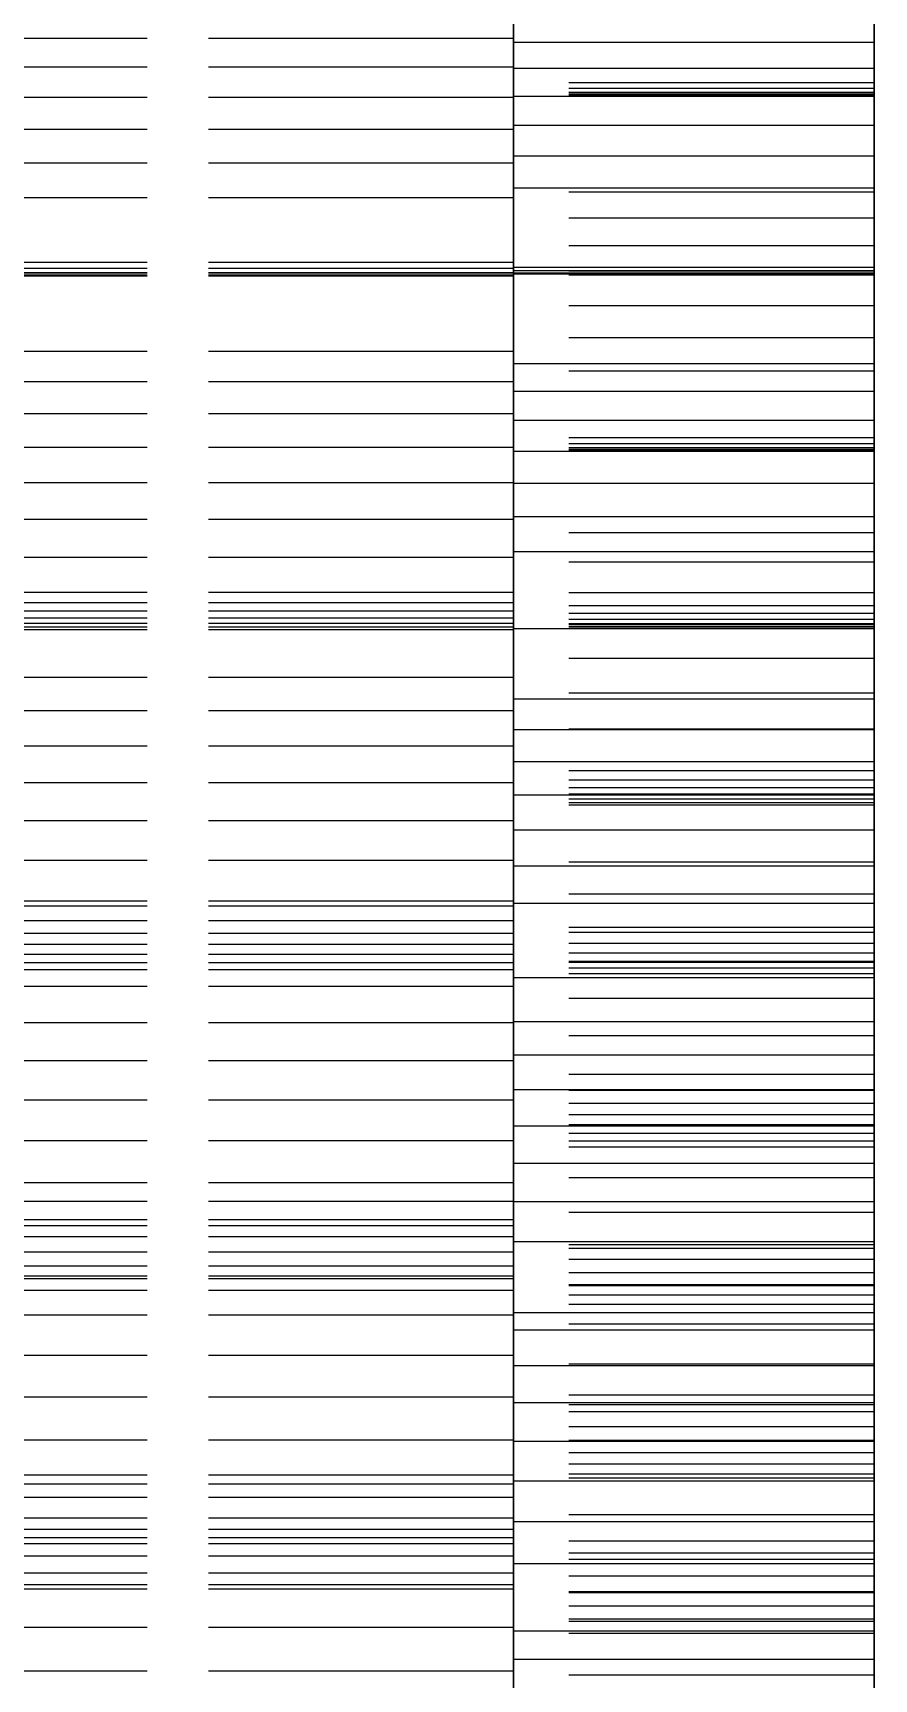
# Model space of a CAD drawing. Header units: millimetres. Extents: x -27 to 154, y -43 to 55.
# Drawn here: x 49.75 to 53.25, y -12.37 to -5.52 of the extents above; entities that cross this region are included whole.
import ezdxf

# ---------------------------------------------------------------- set-up
doc = ezdxf.new("R2010")
doc.units = ezdxf.units.MM
doc.linetypes.add('DASHED', pattern=[1.524, 1.27, -0.254])
doc.layers.add('HIDDEN', color=8, linetype='DASHED')
doc.layers.add('VISIBLE', color=7, linetype='CONTINUOUS')

msp = doc.modelspace()

# ---------------------------------------------------------------- linework, layer by layer
at = {"layer": 'HIDDEN'}
for points in [[(51.74925, -5.16071), (51.74925, -5.76786), (51.74925, -6.375), (51.74925, -6.98214), (51.74925, -7.58929), (51.74925, -8.19643), (51.74925, -8.80357), (51.74925, -9.41071), (51.74925, -10.01786), (51.74925, -10.625), (51.74925, -11.23214), (51.74925, -11.83929), (51.74925, -12.44643), (51.74925, -13.05357), (51.74925, -13.66071), (51.74925, -14.26786), (51.74925, -14.875), (51.74925, -15.48214), (51.74925, -16.08929), (51.74925, -16.69643), (51.74925, -17.30357), (51.74925, -17.91071), (51.74925, -18.51786), (51.74925, -19.125)], [(51.74925, -5.31548), (51.74925, -5.875), (51.74925, -6.43452), (51.74925, -6.99405), (51.74925, -7.55357), (51.74925, -8.1131), (51.74925, -8.67262), (51.74925, -9.23214), (51.74925, -9.79167), (51.74925, -10.35119), (51.74925, -10.91071), (51.74925, -11.47024), (51.74925, -12.02976), (51.74925, -12.58929), (51.74925, -13.14881), (51.74925, -13.70833), (51.74925, -14.26786), (51.74925, -14.82738), (51.74925, -15.3869), (51.74925, -15.94643), (51.74925, -16.50595), (51.74925, -17.06548), (51.74925, -17.625)], [(51.74925, -12.58929), (51.74925, -12.30952), (51.74925, -12.02976), (51.74925, -11.75), (51.74925, -11.47024), (51.74925, -11.19048), (51.74925, -10.91071), (51.74925, -10.63095), (51.74925, -10.35119), (51.74925, -10.07143), (51.74925, -9.79167), (51.74925, -9.5119), (51.74925, -9.23214), (51.74925, -8.95238), (51.74925, -8.67262), (51.74925, -8.39286), (51.74925, -8.1131), (51.74925, -7.83333), (51.74925, -7.55357), (51.74925, -7.27381), (51.74925, -6.99405), (51.74925, -6.71429), (51.74925, -6.43452), (51.74925, -6.15476), (51.74925, -5.875), (51.74925, -5.59524), (51.74925, -5.31548)], [(53.24925, -5.31548), (53.24925, -5.875), (53.24925, -6.43452), (53.24925, -6.99405), (53.24925, -7.55357), (53.24925, -8.1131), (53.24925, -8.67262), (53.24925, -9.23214), (53.24925, -9.79167), (53.24925, -10.35119), (53.24925, -10.91071), (53.24925, -11.47024), (53.24925, -12.02976), (53.24925, -12.58929), (53.24925, -13.14881), (53.24925, -13.70833), (53.24925, -14.26786), (53.24925, -14.82738), (53.24925, -15.3869), (53.24925, -15.94643), (53.24925, -16.50595), (53.24925, -17.06548), (53.24925, -17.625)], [(53.24925, -12.58929), (53.24925, -12.30952), (53.24925, -12.02976), (53.24925, -11.75), (53.24925, -11.47024), (53.24925, -11.19048), (53.24925, -10.91071), (53.24925, -10.63095), (53.24925, -10.35119), (53.24925, -10.07143), (53.24925, -9.79167), (53.24925, -9.5119), (53.24925, -9.23214), (53.24925, -8.95238), (53.24925, -8.67262), (53.24925, -8.39286), (53.24925, -8.1131), (53.24925, -7.83333), (53.24925, -7.55357), (53.24925, -7.27381), (53.24925, -6.99405), (53.24925, -6.71429), (53.24925, -6.43452), (53.24925, -6.15476), (53.24925, -5.875), (53.24925, -5.59524), (53.24925, -5.31548)], [(51.74925, -5.39697), (51.74925, -5.73152)], [(53.24925, -5.39697), (53.24925, -5.73152)], [(51.74925, -5.43503), (51.74925, -5.54675)], [(51.74925, -5.54675), (51.74925, -5.43503)], [(51.74925, -5.54675), (47.74925, -5.54675)], [(51.74925, -5.54675), (47.74925, -5.54675)], [(51.74925, -6.52638), (51.74925, -6.50947), (51.74925, -6.49255), (51.74925, -6.47564), (51.74925, -6.45873), (51.74925, -6.44182), (51.74925, -6.42491), (51.74925, -6.408), (51.74925, -6.39108), (51.74925, -6.37417), (51.74925, -6.35726), (51.74925, -6.34035), (51.74925, -6.32344), (51.74925, -6.30652), (51.74925, -6.28961), (51.74925, -6.2727), (51.74925, -6.25579), (51.74925, -6.23888), (51.74925, -6.22196), (51.74925, -6.20505), (51.74925, -6.18814), (51.74925, -6.17123), (51.74925, -6.15432), (51.74925, -6.13741), (51.74925, -6.12049), (51.74925, -6.10358), (51.74925, -6.08667), (51.74925, -6.06976), (51.74925, -6.05285), (51.74925, -6.03593), (51.74925, -6.01902), (51.74925, -6.00211), (51.74925, -5.9852), (51.74925, -5.96829), (51.74925, -5.95137), (51.74925, -5.93446), (51.74925, -5.91755), (51.74925, -5.90064), (51.74925, -5.88373), (51.74925, -5.86682), (51.74925, -5.8499), (51.74925, -5.83299), (51.74925, -5.81608), (51.74925, -5.79917), (51.74925, -5.78226), (51.74925, -5.76534), (51.74925, -5.74843), (51.74925, -5.73152), (51.74925, -5.71461), (51.74925, -5.6977), (51.74925, -5.68079), (51.74925, -5.66387), (51.74925, -5.64696), (51.74925, -5.63005), (51.74925, -5.61314), (51.74925, -5.59623), (51.74925, -5.57931), (51.74925, -5.5624), (51.74925, -5.54549), (51.74925, -5.52858), (51.74925, -5.51167)], [(51.74925, -5.54675), (51.74925, -5.66622)], [(51.74925, -5.66622), (51.74925, -5.54675)], [(51.74925, -5.66622), (47.74925, -5.66622)], [(51.74925, -5.66622), (47.74925, -5.66622)], [(51.74925, -5.66622), (51.74925, -5.79272)], [(51.74925, -5.79272), (51.74925, -5.66622)], [(51.74925, -5.73152), (51.74925, -5.75424)], [(53.24925, -5.73152), (51.74925, -5.73152)], [(53.24925, -5.73152), (53.24925, -5.75424)], [(51.74925, -5.79272), (47.74925, -5.79272)], [(51.74925, -5.79272), (47.74925, -5.79272)], [(51.74925, -5.75424), (51.74925, -5.7714)], [(53.24925, -5.75424), (51.74925, -5.75424)], [(51.74925, -5.7714), (51.74925, -5.78277)], [(53.24925, -5.7714), (51.74925, -5.7714)], [(51.74925, -5.77842), (51.74925, -6.1853)], [(51.74925, -5.78678), (51.74925, -5.77842)], [(53.24925, -5.77842), (51.74925, -5.77842)], [(51.74925, -5.78277), (51.74925, -5.78803)], [(53.24925, -5.78277), (51.74925, -5.78277)], [(51.74925, -5.78803), (51.74925, -5.78678)], [(53.24925, -5.78678), (51.74925, -5.78678)], [(53.24925, -5.78803), (51.74925, -5.78803)], [(51.74925, -5.79272), (51.74925, -5.92575)], [(51.74925, -5.92575), (51.74925, -5.79272)], [(53.24925, -5.75424), (53.24925, -5.7714)], [(53.24925, -5.7714), (53.24925, -5.78277)], [(53.24925, -5.77842), (53.24925, -6.1853)], [(53.24925, -5.78678), (53.24925, -5.77842)], [(53.24925, -5.78277), (53.24925, -5.78803)], [(53.24925, -5.78803), (53.24925, -5.78678)], [(51.74925, -5.92575), (47.74925, -5.92575)], [(51.74925, -5.92575), (47.74925, -5.92575)], [(51.74925, -5.92575), (51.74925, -6.06492)], [(51.74925, -6.06492), (51.74925, -5.92575)], [(51.74925, -6.06492), (47.74925, -6.06492)], [(51.74925, -6.06492), (47.74925, -6.06492)], [(51.74925, -6.06492), (51.74925, -6.20995)], [(51.74925, -6.20995), (51.74925, -6.06492)], [(51.74925, -6.20995), (47.74925, -6.20995)], [(51.74925, -6.20995), (47.74925, -6.20995)], [(51.74925, -6.1853), (51.74925, -6.29384)], [(53.24925, -6.1853), (51.74925, -6.1853)], [(51.74925, -6.20995), (51.74925, -6.52324)], [(51.74925, -6.52324), (51.74925, -6.20995)], [(53.24925, -6.1853), (53.24925, -6.29384)], [(51.74925, -6.29384), (51.74925, -6.40932)], [(53.24925, -6.29384), (51.74925, -6.29384)], [(53.24925, -6.29384), (53.24925, -6.40932)], [(51.74925, -6.40932), (51.74925, -6.53113)], [(53.24925, -6.40932), (51.74925, -6.40932)], [(53.24925, -6.40932), (53.24925, -6.53113)], [(51.74925, -6.47908), (47.74925, -6.47908)], [(51.74925, -6.47908), (47.74925, -6.47908)], [(51.74925, -6.50399), (47.74925, -6.50399)], [(51.74925, -6.50399), (47.74925, -6.50399)], [(51.74925, -6.50399), (51.74925, -6.47908)], [(51.74925, -6.47908), (51.74925, -6.84931)], [(51.74925, -6.84931), (51.74925, -6.47908)], [(51.74925, -6.47908), (51.74925, -6.50399)], [(51.74925, -6.49866), (51.74925, -6.51472)], [(51.74925, -6.89989), (51.74925, -6.49866)], [(53.24925, -6.49866), (51.74925, -6.49866)], [(51.74925, -6.52119), (51.74925, -6.50399)], [(51.74925, -6.50399), (51.74925, -6.52119)], [(53.24925, -6.49866), (53.24925, -6.51472)], [(53.24925, -6.52638), (53.24925, -6.49866)], [(51.74925, -6.52119), (47.74925, -6.52119)], [(51.74925, -6.52119), (47.74925, -6.52119)], [(51.74925, -6.52324), (47.74925, -6.52324)], [(51.74925, -6.52324), (47.74925, -6.52324)], [(51.74925, -6.53134), (47.74925, -6.53134)], [(51.74925, -6.53134), (47.74925, -6.53134)], [(51.74925, -6.53208), (47.74925, -6.53208)], [(51.74925, -6.53208), (47.74925, -6.53208)], [(51.74925, -6.53486), (47.74925, -6.53486)], [(51.74925, -6.53486), (47.74925, -6.53486)], [(51.74925, -6.51472), (51.74925, -6.52377)], [(53.24925, -6.51472), (51.74925, -6.51472)], [(51.74925, -6.53134), (51.74925, -6.52119)], [(51.74925, -6.52119), (51.74925, -6.53134)], [(51.74925, -6.52324), (51.74925, -6.53208)], [(51.74925, -6.53208), (51.74925, -6.52324)], [(51.74925, -6.52377), (51.74925, -6.52638)], [(53.24925, -6.52377), (51.74925, -6.52377)], [(51.74925, -6.53113), (51.74925, -6.65883)], [(53.24925, -6.53113), (51.74925, -6.53113)], [(51.74925, -6.53486), (51.74925, -6.53134)], [(51.74925, -6.53134), (51.74925, -6.53486)], [(51.74925, -6.53208), (51.74925, -6.53486)], [(51.74925, -6.53486), (51.74925, -6.53208)], [(53.24925, -6.51472), (53.24925, -6.52377)], [(53.24925, -6.52377), (53.24925, -6.52638)], [(53.24925, -6.53113), (53.24925, -6.65883)], [(51.74925, -6.65883), (51.74925, -6.79207)], [(53.24925, -6.65883), (51.74925, -6.65883)], [(53.24925, -6.65883), (53.24925, -6.79207)], [(51.74925, -6.79207), (51.74925, -6.93058)], [(53.24925, -6.79207), (51.74925, -6.79207)], [(53.24925, -6.79207), (53.24925, -6.93058)], [(51.74925, -6.84931), (47.74925, -6.84931)], [(51.74925, -6.84931), (47.74925, -6.84931)], [(51.74925, -6.84931), (51.74925, -6.97527)], [(51.74925, -6.97527), (51.74925, -6.84931)], [(51.74925, -8.00235), (51.74925, -7.98485), (51.74925, -7.96735), (51.74925, -7.94985), (51.74925, -7.93235), (51.74925, -7.91485), (51.74925, -7.89735), (51.74925, -7.87985), (51.74925, -7.86235), (51.74925, -7.84485), (51.74925, -7.82735), (51.74925, -7.80986), (51.74925, -7.79236), (51.74925, -7.77486), (51.74925, -7.75736), (51.74925, -7.73986), (51.74925, -7.72236), (51.74925, -7.70486), (51.74925, -7.68736), (51.74925, -7.66986), (51.74925, -7.65236), (51.74925, -7.63486), (51.74925, -7.61736), (51.74925, -7.59986), (51.74925, -7.58236), (51.74925, -7.56487), (51.74925, -7.54737), (51.74925, -7.52987), (51.74925, -7.51237), (51.74925, -7.49487), (51.74925, -7.47737), (51.74925, -7.45987), (51.74925, -7.44237), (51.74925, -7.42487), (51.74925, -7.40737), (51.74925, -7.38987), (51.74925, -7.37237), (51.74925, -7.35487), (51.74925, -7.33737), (51.74925, -7.31988), (51.74925, -7.30238), (51.74925, -7.28488), (51.74925, -7.26738), (51.74925, -7.24988), (51.74925, -7.23238), (51.74925, -7.21488), (51.74925, -7.19738), (51.74925, -7.17988), (51.74925, -7.16238), (51.74925, -7.14488), (51.74925, -7.12738), (51.74925, -7.10988), (51.74925, -7.09238), (51.74925, -7.07488), (51.74925, -7.05739), (51.74925, -7.03989), (51.74925, -7.02239), (51.74925, -7.00489), (51.74925, -6.98739), (51.74925, -6.96989), (51.74925, -6.95239), (51.74925, -6.93489), (51.74925, -6.91739), (51.74925, -6.89989)], [(51.74925, -6.97527), (47.74925, -6.97527)], [(51.74925, -6.97527), (47.74925, -6.97527)], [(51.74925, -6.93058), (51.74925, -7.25648)], [(53.24925, -6.93058), (51.74925, -6.93058)], [(51.74925, -6.97527), (51.74925, -7.10867)], [(51.74925, -7.10867), (51.74925, -6.97527)], [(53.24925, -6.93058), (53.24925, -7.25648)], [(51.74925, -7.10867), (47.74925, -7.10867)], [(51.74925, -7.10867), (47.74925, -7.10867)], [(51.74925, -7.10867), (51.74925, -7.24883)], [(51.74925, -7.24883), (51.74925, -7.10867)], [(51.74925, -7.24883), (47.74925, -7.24883)], [(51.74925, -7.24883), (47.74925, -7.24883)], [(51.74925, -7.20862), (51.74925, -7.60357)], [(51.74925, -7.23236), (51.74925, -7.20862)], [(53.24925, -7.20862), (51.74925, -7.20862)], [(51.74925, -7.24919), (51.74925, -7.23236)], [(53.24925, -7.23236), (51.74925, -7.23236)], [(51.74925, -7.24883), (51.74925, -7.39524)], [(51.74925, -7.39524), (51.74925, -7.24883)], [(51.74925, -7.25967), (51.74925, -7.24919)], [(53.24925, -7.24919), (51.74925, -7.24919)], [(51.74925, -7.25648), (51.74925, -7.26305)], [(53.24925, -7.25648), (51.74925, -7.25648)], [(53.24925, -7.20862), (53.24925, -7.60357)], [(53.24925, -7.23236), (53.24925, -7.20862)], [(53.24925, -7.24919), (53.24925, -7.23236)], [(53.24925, -7.25967), (53.24925, -7.24919)], [(53.24925, -7.25648), (53.24925, -7.26305)], [(51.74925, -7.26419), (51.74925, -7.25967)], [(53.24925, -7.25967), (51.74925, -7.25967)], [(51.74925, -7.26305), (51.74925, -7.26419)], [(53.24925, -7.26305), (51.74925, -7.26305)], [(53.24925, -7.26419), (51.74925, -7.26419)], [(53.24925, -7.26419), (53.24925, -7.25967)], [(53.24925, -7.26305), (53.24925, -7.26419)], [(51.74925, -7.39524), (47.74925, -7.39524)], [(51.74925, -7.39524), (47.74925, -7.39524)], [(51.74925, -7.39524), (51.74925, -7.54753)], [(51.74925, -7.54753), (51.74925, -7.39524)], [(51.74925, -7.54753), (47.74925, -7.54753)], [(51.74925, -7.54753), (47.74925, -7.54753)], [(51.74925, -7.54753), (51.74925, -7.7054)], [(51.74925, -7.7054), (51.74925, -7.54753)], [(51.74925, -7.60357), (51.74925, -7.72456)], [(53.24925, -7.60357), (51.74925, -7.60357)], [(53.24925, -7.60357), (53.24925, -7.72456)], [(51.74925, -7.7054), (47.74925, -7.7054)], [(51.74925, -7.7054), (47.74925, -7.7054)], [(51.74925, -7.7054), (51.74925, -8.00616)], [(51.74925, -8.00616), (51.74925, -7.7054)], [(51.74925, -7.72456), (51.74925, -7.85226)], [(53.24925, -7.72456), (51.74925, -7.72456)], [(53.24925, -7.72456), (53.24925, -7.85226)], [(51.74925, -7.85159), (47.74925, -7.85159)], [(51.74925, -7.85159), (47.74925, -7.85159)], [(51.74925, -7.89421), (51.74925, -7.85159)], [(51.74925, -7.85159), (51.74925, -8.20515)], [(51.74925, -8.20515), (51.74925, -7.85159)], [(51.74925, -7.85159), (51.74925, -7.89421)], [(51.74925, -7.85226), (51.74925, -7.98608)], [(53.24925, -7.85226), (51.74925, -7.85226)], [(53.24925, -7.85226), (53.24925, -7.98608)], [(51.74925, -7.89421), (47.74925, -7.89421)], [(51.74925, -7.89421), (47.74925, -7.89421)], [(51.74925, -7.92944), (47.74925, -7.92944)], [(51.74925, -7.92944), (47.74925, -7.92944)], [(51.74925, -7.92944), (51.74925, -7.89421)], [(51.74925, -7.89421), (51.74925, -7.92944)], [(51.74925, -7.90719), (51.74925, -7.93857)], [(51.74925, -8.29523), (51.74925, -7.90719)], [(53.24925, -7.90719), (51.74925, -7.90719)], [(51.74925, -7.9579), (51.74925, -7.92944)], [(51.74925, -7.92944), (51.74925, -7.9579)], [(51.74925, -7.93857), (51.74925, -7.96315)], [(53.24925, -7.93857), (51.74925, -7.93857)], [(53.24925, -7.90719), (53.24925, -7.93857)], [(53.24925, -8.00235), (53.24925, -7.90719)], [(53.24925, -7.93857), (53.24925, -7.96315)], [(51.74925, -7.9579), (47.74925, -7.9579)], [(51.74925, -7.9579), (47.74925, -7.9579)], [(51.74925, -7.97998), (47.74925, -7.97998)], [(51.74925, -7.97998), (47.74925, -7.97998)], [(51.74925, -7.99599), (47.74925, -7.99599)], [(51.74925, -7.99599), (47.74925, -7.99599)], [(51.74925, -8.00616), (47.74925, -8.00616)], [(51.74925, -8.00616), (47.74925, -8.00616)], [(51.74925, -7.97998), (51.74925, -7.9579)], [(51.74925, -7.9579), (51.74925, -7.97998)], [(51.74925, -7.96315), (51.74925, -7.98148)], [(53.24925, -7.96315), (51.74925, -7.96315)], [(51.74925, -7.99599), (51.74925, -7.97998)], [(51.74925, -7.97998), (51.74925, -7.99599)], [(51.74925, -7.98148), (51.74925, -7.99394)], [(53.24925, -7.98148), (51.74925, -7.98148)], [(51.74925, -7.98608), (51.74925, -8.12559)], [(53.24925, -7.98608), (51.74925, -7.98608)], [(51.74925, -7.99394), (51.74925, -8.00082)], [(53.24925, -7.99394), (51.74925, -7.99394)], [(51.74925, -8.00616), (51.74925, -7.99599)], [(51.74925, -7.99599), (51.74925, -8.00616)], [(51.74925, -8.00082), (51.74925, -8.00235)], [(53.24925, -8.00082), (51.74925, -8.00082)], [(53.24925, -7.96315), (53.24925, -7.98148)], [(53.24925, -7.98148), (53.24925, -7.99394)], [(53.24925, -7.98608), (53.24925, -8.12559)], [(53.24925, -7.99394), (53.24925, -8.00082)], [(53.24925, -8.00082), (53.24925, -8.00235)], [(51.74925, -8.12559), (51.74925, -8.27044)], [(53.24925, -8.12559), (51.74925, -8.12559)], [(53.24925, -8.12559), (53.24925, -8.27044)], [(51.74925, -8.20515), (47.74925, -8.20515)], [(51.74925, -8.20515), (47.74925, -8.20515)], [(51.74925, -8.20515), (51.74925, -8.34428)], [(51.74925, -8.34428), (51.74925, -8.20515)], [(51.74925, -8.27044), (51.74925, -8.42038)], [(53.24925, -8.27044), (51.74925, -8.27044)], [(53.24925, -8.27044), (53.24925, -8.42038)], [(51.74925, -8.34428), (47.74925, -8.34428)], [(51.74925, -8.34428), (47.74925, -8.34428)], [(51.74925, -9.45496), (51.74925, -9.43655), (51.74925, -9.41815), (51.74925, -9.39974), (51.74925, -9.38133), (51.74925, -9.36292), (51.74925, -9.34451), (51.74925, -9.3261), (51.74925, -9.3077), (51.74925, -9.28929), (51.74925, -9.27088), (51.74925, -9.25247), (51.74925, -9.23406), (51.74925, -9.21565), (51.74925, -9.19724), (51.74925, -9.17884), (51.74925, -9.16043), (51.74925, -9.14202), (51.74925, -9.12361), (51.74925, -9.1052), (51.74925, -9.08679), (51.74925, -9.06839), (51.74925, -9.04998), (51.74925, -9.03157), (51.74925, -9.01316), (51.74925, -8.99475), (51.74925, -8.97634), (51.74925, -8.95793), (51.74925, -8.93953), (51.74925, -8.92112), (51.74925, -8.90271), (51.74925, -8.8843), (51.74925, -8.86589), (51.74925, -8.84748), (51.74925, -8.82908), (51.74925, -8.81067), (51.74925, -8.79226), (51.74925, -8.77385), (51.74925, -8.75544), (51.74925, -8.73703), (51.74925, -8.71862), (51.74925, -8.70022), (51.74925, -8.68181), (51.74925, -8.6634), (51.74925, -8.64499), (51.74925, -8.62658), (51.74925, -8.60817), (51.74925, -8.58977), (51.74925, -8.57136), (51.74925, -8.55295), (51.74925, -8.53454), (51.74925, -8.51613), (51.74925, -8.49772), (51.74925, -8.47931), (51.74925, -8.46091), (51.74925, -8.4425), (51.74925, -8.42409), (51.74925, -8.40568), (51.74925, -8.38727), (51.74925, -8.36886), (51.74925, -8.35045), (51.74925, -8.33205), (51.74925, -8.31364), (51.74925, -8.29523)], [(51.74925, -8.34428), (51.74925, -8.49049)], [(51.74925, -8.49049), (51.74925, -8.34428)], [(51.74925, -8.42038), (51.74925, -8.73556)], [(53.24925, -8.42038), (51.74925, -8.42038)], [(53.24925, -8.42038), (53.24925, -8.73556)], [(51.74925, -8.49049), (47.74925, -8.49049)], [(51.74925, -8.49049), (47.74925, -8.49049)], [(51.74925, -8.49049), (51.74925, -8.6431)], [(51.74925, -8.6431), (51.74925, -8.49049)], [(51.74925, -8.59325), (51.74925, -8.97377)], [(51.74925, -8.63223), (51.74925, -8.59325)], [(53.24925, -8.59325), (51.74925, -8.59325)], [(53.24925, -8.59325), (53.24925, -8.97377)], [(53.24925, -8.63223), (53.24925, -8.59325)], [(51.74925, -8.6431), (47.74925, -8.6431)], [(51.74925, -8.6431), (47.74925, -8.6431)], [(51.74925, -8.66452), (51.74925, -8.63223)], [(53.24925, -8.63223), (51.74925, -8.63223)], [(51.74925, -8.6431), (51.74925, -8.80164)], [(51.74925, -8.80164), (51.74925, -8.6431)], [(51.74925, -8.69067), (51.74925, -8.66452)], [(53.24925, -8.66452), (51.74925, -8.66452)], [(51.74925, -8.71105), (51.74925, -8.69067)], [(53.24925, -8.69067), (51.74925, -8.69067)], [(53.24925, -8.66452), (53.24925, -8.63223)], [(53.24925, -8.69067), (53.24925, -8.66452)], [(53.24925, -8.71105), (53.24925, -8.69067)], [(51.74925, -8.72594), (51.74925, -8.71105)], [(53.24925, -8.71105), (51.74925, -8.71105)], [(51.74925, -8.73556), (51.74925, -8.72594)], [(53.24925, -8.72594), (51.74925, -8.72594)], [(53.24925, -8.73556), (51.74925, -8.73556)], [(53.24925, -8.72594), (53.24925, -8.71105)], [(53.24925, -8.73556), (53.24925, -8.72594)], [(51.74925, -8.80164), (47.74925, -8.80164)], [(51.74925, -8.80164), (47.74925, -8.80164)], [(51.74925, -8.80164), (51.74925, -8.96574)], [(51.74925, -8.96574), (51.74925, -8.80164)], [(51.74925, -8.96574), (47.74925, -8.96574)], [(51.74925, -8.96574), (47.74925, -8.96574)], [(51.74925, -8.96574), (51.74925, -9.13511)], [(51.74925, -9.13511), (51.74925, -8.96574)], [(51.74925, -8.97377), (51.74925, -9.10644)], [(53.24925, -8.97377), (51.74925, -8.97377)], [(53.24925, -8.97377), (53.24925, -9.10644)], [(51.74925, -9.10644), (51.74925, -9.24555)], [(53.24925, -9.10644), (51.74925, -9.10644)], [(53.24925, -9.10644), (53.24925, -9.24555)], [(51.74925, -9.13511), (47.74925, -9.13511)], [(51.74925, -9.13511), (47.74925, -9.13511)], [(51.74925, -9.15711), (47.74925, -9.15711)], [(51.74925, -9.15711), (47.74925, -9.15711)], [(51.74925, -9.13511), (51.74925, -9.42078)], [(51.74925, -9.42078), (51.74925, -9.13511)], [(51.74925, -9.21708), (51.74925, -9.15711)], [(51.74925, -9.15711), (51.74925, -9.49099)], [(51.74925, -9.49099), (51.74925, -9.15711)], [(51.74925, -9.15711), (51.74925, -9.21708)], [(51.74925, -9.21708), (47.74925, -9.21708)], [(51.74925, -9.21708), (47.74925, -9.21708)], [(51.74925, -9.27004), (51.74925, -9.21708)], [(51.74925, -9.21708), (51.74925, -9.27004)], [(51.74925, -9.24555), (51.74925, -9.39054)], [(53.24925, -9.24555), (51.74925, -9.24555)], [(53.24925, -9.24555), (53.24925, -9.39054)], [(51.74925, -9.27004), (47.74925, -9.27004)], [(51.74925, -9.27004), (47.74925, -9.27004)], [(51.74925, -9.26572), (51.74925, -9.31223)], [(51.74925, -9.63812), (51.74925, -9.26572)], [(53.24925, -9.26572), (51.74925, -9.26572)], [(51.74925, -9.31656), (51.74925, -9.27004)], [(51.74925, -9.27004), (51.74925, -9.31656)], [(51.74925, -9.31223), (51.74925, -9.35219)], [(53.24925, -9.31223), (51.74925, -9.31223)], [(53.24925, -9.26572), (53.24925, -9.31223)], [(53.24925, -9.45496), (53.24925, -9.26572)], [(53.24925, -9.31223), (53.24925, -9.35219)], [(51.74925, -9.31656), (47.74925, -9.31656)], [(51.74925, -9.31656), (47.74925, -9.31656)], [(51.74925, -9.35702), (47.74925, -9.35702)], [(51.74925, -9.35702), (47.74925, -9.35702)], [(51.74925, -9.35702), (51.74925, -9.31656)], [(51.74925, -9.31656), (51.74925, -9.35702)], [(51.74925, -9.35219), (51.74925, -9.38612)], [(53.24925, -9.35219), (51.74925, -9.35219)], [(51.74925, -9.39169), (51.74925, -9.35702)], [(51.74925, -9.35702), (51.74925, -9.39169)], [(53.24925, -9.35219), (53.24925, -9.38612)], [(51.74925, -9.39169), (47.74925, -9.39169)], [(51.74925, -9.39169), (47.74925, -9.39169)], [(51.74925, -9.42078), (47.74925, -9.42078)], [(51.74925, -9.42078), (47.74925, -9.42078)], [(51.74925, -9.38612), (51.74925, -9.41438)], [(53.24925, -9.38612), (51.74925, -9.38612)], [(51.74925, -9.39054), (51.74925, -9.54098)], [(53.24925, -9.39054), (51.74925, -9.39054)], [(51.74925, -9.42078), (51.74925, -9.39169)], [(51.74925, -9.39169), (51.74925, -9.42078)], [(51.74925, -9.41438), (51.74925, -9.43726)], [(53.24925, -9.41438), (51.74925, -9.41438)], [(51.74925, -9.43726), (51.74925, -9.45496)], [(53.24925, -9.43726), (51.74925, -9.43726)], [(53.24925, -9.38612), (53.24925, -9.41438)], [(53.24925, -9.39054), (53.24925, -9.54098)], [(53.24925, -9.41438), (53.24925, -9.43726)], [(53.24925, -9.43726), (53.24925, -9.45496)], [(51.74925, -9.49099), (47.74925, -9.49099)], [(51.74925, -9.49099), (47.74925, -9.49099)], [(51.74925, -9.49099), (51.74925, -9.6421)], [(51.74925, -9.6421), (51.74925, -9.49099)], [(51.74925, -9.54098), (51.74925, -9.69653)], [(53.24925, -9.54098), (51.74925, -9.54098)], [(53.24925, -9.54098), (53.24925, -9.69653)], [(51.74925, -9.6421), (47.74925, -9.6421)], [(51.74925, -9.6421), (47.74925, -9.6421)], [(51.74925, -10.8478), (51.74925, -10.8286), (51.74925, -10.8094), (51.74925, -10.7902), (51.74925, -10.771), (51.74925, -10.75179), (51.74925, -10.73259), (51.74925, -10.71339), (51.74925, -10.69419), (51.74925, -10.67499), (51.74925, -10.65579), (51.74925, -10.63659), (51.74925, -10.61739), (51.74925, -10.59818), (51.74925, -10.57898), (51.74925, -10.55978), (51.74925, -10.54058), (51.74925, -10.52138), (51.74925, -10.50218), (51.74925, -10.48298), (51.74925, -10.46378), (51.74925, -10.44457), (51.74925, -10.42537), (51.74925, -10.40617), (51.74925, -10.38697), (51.74925, -10.36777), (51.74925, -10.34857), (51.74925, -10.32937), (51.74925, -10.31017), (51.74925, -10.29096), (51.74925, -10.27176), (51.74925, -10.25256), (51.74925, -10.23336), (51.74925, -10.21416), (51.74925, -10.19496), (51.74925, -10.17576), (51.74925, -10.15656), (51.74925, -10.13735), (51.74925, -10.11815), (51.74925, -10.09895), (51.74925, -10.07975), (51.74925, -10.06055), (51.74925, -10.04135), (51.74925, -10.02215), (51.74925, -10.00295), (51.74925, -9.98374), (51.74925, -9.96454), (51.74925, -9.94534), (51.74925, -9.92614), (51.74925, -9.90694), (51.74925, -9.88774), (51.74925, -9.86854), (51.74925, -9.84934), (51.74925, -9.83013), (51.74925, -9.81093), (51.74925, -9.79173), (51.74925, -9.77253), (51.74925, -9.75333), (51.74925, -9.73413), (51.74925, -9.71493), (51.74925, -9.69573), (51.74925, -9.67652), (51.74925, -9.65732), (51.74925, -9.63812)], [(51.74925, -9.6421), (51.74925, -9.79986)], [(51.74925, -9.79986), (51.74925, -9.6421)], [(51.74925, -9.69653), (51.74925, -9.85694)], [(53.24925, -9.69653), (51.74925, -9.69653)], [(53.24925, -9.69653), (53.24925, -9.85694)], [(51.74925, -9.79986), (47.74925, -9.79986)], [(51.74925, -9.79986), (47.74925, -9.79986)], [(51.74925, -9.79986), (51.74925, -9.96362)], [(51.74925, -9.96362), (51.74925, -9.79986)], [(51.74925, -9.85694), (51.74925, -10.15941)], [(53.24925, -9.85694), (51.74925, -9.85694)], [(53.24925, -9.85694), (53.24925, -10.15941)], [(51.74925, -9.92355), (51.74925, -10.28723)], [(51.74925, -9.97751), (51.74925, -9.92355)], [(53.24925, -9.92355), (51.74925, -9.92355)], [(53.24925, -9.92355), (53.24925, -10.28723)], [(53.24925, -9.97751), (53.24925, -9.92355)], [(51.74925, -9.96362), (47.74925, -9.96362)], [(51.74925, -9.96362), (47.74925, -9.96362)], [(51.74925, -9.96362), (51.74925, -10.13294)], [(51.74925, -10.13294), (51.74925, -9.96362)], [(51.74925, -10.02507), (51.74925, -9.97751)], [(53.24925, -9.97751), (51.74925, -9.97751)], [(53.24925, -10.02507), (53.24925, -9.97751)], [(51.74925, -10.06672), (51.74925, -10.02507)], [(53.24925, -10.02507), (51.74925, -10.02507)], [(51.74925, -10.10283), (51.74925, -10.06672)], [(53.24925, -10.06672), (51.74925, -10.06672)], [(53.24925, -10.06672), (53.24925, -10.02507)], [(53.24925, -10.10283), (53.24925, -10.06672)], [(51.74925, -10.13294), (47.74925, -10.13294)], [(51.74925, -10.13294), (47.74925, -10.13294)], [(51.74925, -10.13366), (51.74925, -10.10283)], [(53.24925, -10.10283), (51.74925, -10.10283)], [(51.74925, -10.13294), (51.74925, -10.30746)], [(51.74925, -10.30746), (51.74925, -10.13294)], [(51.74925, -10.15941), (51.74925, -10.13366)], [(53.24925, -10.13366), (51.74925, -10.13366)], [(53.24925, -10.13366), (53.24925, -10.10283)], [(53.24925, -10.15941), (53.24925, -10.13366)], [(53.24925, -10.15941), (51.74925, -10.15941)], [(51.74925, -10.30746), (47.74925, -10.30746)], [(51.74925, -10.30746), (47.74925, -10.30746)], [(51.74925, -10.28723), (51.74925, -10.43074)], [(53.24925, -10.28723), (51.74925, -10.28723)], [(51.74925, -10.30746), (51.74925, -10.48689)], [(51.74925, -10.48689), (51.74925, -10.30746)], [(53.24925, -10.28723), (53.24925, -10.43074)], [(51.74925, -10.3845), (47.74925, -10.3845)], [(51.74925, -10.3845), (47.74925, -10.3845)], [(51.74925, -10.46131), (51.74925, -10.3845)], [(51.74925, -10.3845), (51.74925, -10.69586)], [(51.74925, -10.69586), (51.74925, -10.3845)], [(51.74925, -10.3845), (51.74925, -10.46131)], [(51.74925, -10.46131), (47.74925, -10.46131)], [(51.74925, -10.46131), (47.74925, -10.46131)], [(51.74925, -10.43074), (51.74925, -10.5804)], [(53.24925, -10.43074), (51.74925, -10.43074)], [(51.74925, -10.53155), (51.74925, -10.46131)], [(51.74925, -10.46131), (51.74925, -10.53155)], [(53.24925, -10.43074), (53.24925, -10.5804)], [(51.74925, -10.48689), (47.74925, -10.48689)], [(51.74925, -10.48689), (47.74925, -10.48689)], [(51.74925, -10.53155), (47.74925, -10.53155)], [(51.74925, -10.53155), (47.74925, -10.53155)], [(51.74925, -10.48689), (51.74925, -10.75501)], [(51.74925, -10.75501), (51.74925, -10.48689)], [(51.74925, -10.59574), (51.74925, -10.53155)], [(51.74925, -10.53155), (51.74925, -10.59574)], [(51.74925, -10.59574), (47.74925, -10.59574)], [(51.74925, -10.59574), (47.74925, -10.59574)], [(51.74925, -10.56568), (51.74925, -10.62702)], [(51.74925, -10.92008), (51.74925, -10.56568)], [(53.24925, -10.56568), (51.74925, -10.56568)], [(51.74925, -10.5804), (51.74925, -10.73563)], [(53.24925, -10.5804), (51.74925, -10.5804)], [(51.74925, -10.65423), (51.74925, -10.59574)], [(51.74925, -10.59574), (51.74925, -10.65423)], [(53.24925, -10.56568), (53.24925, -10.62702)], [(53.24925, -10.8478), (53.24925, -10.56568)], [(53.24925, -10.5804), (53.24925, -10.73563)], [(51.74925, -10.65423), (47.74925, -10.65423)], [(51.74925, -10.65423), (47.74925, -10.65423)], [(51.74925, -10.62702), (51.74925, -10.6821)], [(53.24925, -10.62702), (51.74925, -10.62702)], [(51.74925, -10.70725), (51.74925, -10.65423)], [(51.74925, -10.65423), (51.74925, -10.70725)], [(51.74925, -10.6821), (51.74925, -10.73141)], [(53.24925, -10.6821), (51.74925, -10.6821)], [(53.24925, -10.62702), (53.24925, -10.6821)], [(53.24925, -10.6821), (53.24925, -10.73141)], [(51.74925, -10.69586), (47.74925, -10.69586)], [(51.74925, -10.69586), (47.74925, -10.69586)], [(51.74925, -10.70725), (47.74925, -10.70725)], [(51.74925, -10.70725), (47.74925, -10.70725)], [(51.74925, -10.69586), (51.74925, -10.85766)], [(51.74925, -10.85766), (51.74925, -10.69586)], [(51.74925, -10.75501), (51.74925, -10.70725)], [(51.74925, -10.70725), (51.74925, -10.75501)], [(51.74925, -10.73141), (51.74925, -10.77531)], [(53.24925, -10.73141), (51.74925, -10.73141)], [(51.74925, -10.73563), (51.74925, -10.89604)], [(53.24925, -10.73563), (51.74925, -10.73563)], [(53.24925, -10.73141), (53.24925, -10.77531)], [(53.24925, -10.73563), (53.24925, -10.89604)], [(51.74925, -10.75501), (47.74925, -10.75501)], [(51.74925, -10.75501), (47.74925, -10.75501)], [(51.74925, -10.77531), (51.74925, -10.81404)], [(53.24925, -10.77531), (51.74925, -10.77531)], [(51.74925, -10.81404), (51.74925, -10.8478)], [(53.24925, -10.81404), (51.74925, -10.81404)], [(53.24925, -10.77531), (53.24925, -10.81404)], [(53.24925, -10.81404), (53.24925, -10.8478)], [(51.74925, -10.85766), (47.74925, -10.85766)], [(51.74925, -10.85766), (47.74925, -10.85766)], [(51.74925, -10.85766), (51.74925, -11.02562)], [(51.74925, -11.02562), (51.74925, -10.85766)], [(51.74925, -10.89604), (51.74925, -11.06131)], [(53.24925, -10.89604), (51.74925, -10.89604)], [(51.74925, -12.48292), (51.74925, -12.35268), (51.74925, -12.22245), (51.74925, -12.09221), (51.74925, -11.96197), (51.74925, -11.83174), (51.74925, -11.7015), (51.74925, -11.57126), (51.74925, -11.44103), (51.74925, -11.31079), (51.74925, -11.18055), (51.74925, -11.05032), (51.74925, -10.92008)], [(53.24925, -10.89604), (53.24925, -11.06131)], [(51.74925, -11.02562), (47.74925, -11.02562)], [(51.74925, -11.02562), (47.74925, -11.02562)], [(51.74925, -11.02562), (51.74925, -11.19915)], [(51.74925, -11.19915), (51.74925, -11.02562)], [(51.74925, -11.06131), (51.74925, -11.23118)], [(53.24925, -11.06131), (51.74925, -11.06131)], [(53.24925, -11.06131), (53.24925, -11.23118)], [(51.74925, -11.19915), (47.74925, -11.19915)], [(51.74925, -11.19915), (47.74925, -11.19915)], [(51.74925, -11.19111), (51.74925, -11.53566)], [(51.74925, -11.25972), (51.74925, -11.19111)], [(53.24925, -11.19111), (51.74925, -11.19111)], [(51.74925, -11.19915), (51.74925, -11.3778)], [(51.74925, -11.3778), (51.74925, -11.19915)], [(51.74925, -11.23118), (51.74925, -11.51904)], [(53.24925, -11.23118), (51.74925, -11.23118)], [(53.24925, -11.19111), (53.24925, -11.53566)], [(53.24925, -11.25972), (53.24925, -11.19111)], [(53.24925, -11.23118), (53.24925, -11.51904)], [(51.74925, -11.32223), (51.74925, -11.25972)], [(53.24925, -11.25972), (51.74925, -11.25972)], [(53.24925, -11.32223), (53.24925, -11.25972)], [(51.74925, -11.37913), (51.74925, -11.32223)], [(53.24925, -11.32223), (51.74925, -11.32223)], [(53.24925, -11.37913), (53.24925, -11.32223)], [(51.74925, -11.3778), (47.74925, -11.3778)], [(51.74925, -11.3778), (47.74925, -11.3778)], [(51.74925, -11.3778), (51.74925, -11.56124)], [(51.74925, -11.56124), (51.74925, -11.3778)], [(51.74925, -11.43074), (51.74925, -11.37913)], [(53.24925, -11.37913), (51.74925, -11.37913)], [(51.74925, -11.47732), (51.74925, -11.43074)], [(53.24925, -11.43074), (51.74925, -11.43074)], [(53.24925, -11.43074), (53.24925, -11.37913)], [(53.24925, -11.47732), (53.24925, -11.43074)], [(51.74925, -11.51904), (51.74925, -11.47732)], [(53.24925, -11.47732), (51.74925, -11.47732)], [(53.24925, -11.51904), (53.24925, -11.47732)], [(51.74925, -11.5233), (47.74925, -11.5233)], [(51.74925, -11.5233), (47.74925, -11.5233)], [(51.74925, -11.56124), (47.74925, -11.56124)], [(51.74925, -11.56124), (47.74925, -11.56124)], [(53.24925, -11.51904), (51.74925, -11.51904)], [(51.74925, -11.61629), (51.74925, -11.5233)], [(51.74925, -11.5233), (51.74925, -11.80947)], [(51.74925, -11.80947), (51.74925, -11.5233)], [(51.74925, -11.5233), (51.74925, -11.61629)], [(51.74925, -11.53566), (51.74925, -11.6891)], [(53.24925, -11.53566), (51.74925, -11.53566)], [(51.74925, -11.56124), (51.74925, -11.7492)], [(51.74925, -11.7492), (51.74925, -11.56124)], [(53.24925, -11.53566), (53.24925, -11.6891)], [(51.74925, -11.61629), (47.74925, -11.61629)], [(51.74925, -11.61629), (47.74925, -11.61629)], [(51.74925, -11.70321), (51.74925, -11.61629)], [(51.74925, -11.61629), (51.74925, -11.70321)], [(51.74925, -11.70321), (47.74925, -11.70321)], [(51.74925, -11.70321), (47.74925, -11.70321)], [(51.74925, -11.6891), (51.74925, -11.84835)], [(53.24925, -11.6891), (51.74925, -11.6891)], [(51.74925, -11.78452), (51.74925, -11.70321)], [(51.74925, -11.70321), (51.74925, -11.78452)], [(53.24925, -11.6891), (53.24925, -11.84835)], [(51.74925, -11.7492), (47.74925, -11.7492)], [(51.74925, -11.7492), (47.74925, -11.7492)], [(51.74925, -11.7492), (51.74925, -11.99749)], [(51.74925, -11.99749), (51.74925, -11.7492)], [(51.74925, -11.78452), (47.74925, -11.78452)], [(51.74925, -11.78452), (47.74925, -11.78452)], [(51.74925, -11.80947), (47.74925, -11.80947)], [(51.74925, -11.80947), (47.74925, -11.80947)], [(51.74925, -11.86054), (51.74925, -11.78452)], [(51.74925, -11.78452), (51.74925, -11.86054)], [(51.74925, -11.79884), (51.74925, -11.87462)], [(51.74925, -12.133), (51.74925, -11.79884)], [(53.24925, -11.79884), (51.74925, -11.79884)], [(51.74925, -11.80947), (51.74925, -11.98058)], [(51.74925, -11.98058), (51.74925, -11.80947)], [(53.24925, -11.79884), (53.24925, -11.87462)], [(53.24925, -12.133), (53.24925, -11.79884)], [(51.74925, -11.86054), (47.74925, -11.86054)], [(51.74925, -11.86054), (47.74925, -11.86054)], [(51.74925, -11.84835), (51.74925, -12.01285)], [(53.24925, -11.84835), (51.74925, -11.84835)], [(51.74925, -11.93147), (51.74925, -11.86054)], [(51.74925, -11.86054), (51.74925, -11.93147)], [(51.74925, -11.87462), (51.74925, -11.94447)], [(53.24925, -11.87462), (51.74925, -11.87462)], [(53.24925, -11.84835), (53.24925, -12.01285)], [(53.24925, -11.87462), (53.24925, -11.94447)], [(51.74925, -11.93147), (47.74925, -11.93147)], [(51.74925, -11.93147), (47.74925, -11.93147)], [(51.74925, -11.98058), (47.74925, -11.98058)], [(51.74925, -11.98058), (47.74925, -11.98058)], [(51.74925, -11.99749), (51.74925, -11.93147)], [(51.74925, -11.93147), (51.74925, -11.99749)], [(51.74925, -11.94447), (51.74925, -12.00886)], [(53.24925, -11.94447), (51.74925, -11.94447)], [(51.74925, -11.98058), (51.74925, -12.15732)], [(51.74925, -12.15732), (51.74925, -11.98058)], [(53.24925, -11.94447), (53.24925, -12.00886)], [(51.74925, -11.99749), (47.74925, -11.99749)], [(51.74925, -11.99749), (47.74925, -11.99749)], [(51.74925, -12.00886), (51.74925, -12.06811)], [(53.24925, -12.00886), (51.74925, -12.00886)], [(51.74925, -12.01285), (51.74925, -12.18222)], [(53.24925, -12.01285), (51.74925, -12.01285)], [(53.24925, -12.00886), (53.24925, -12.06811)], [(53.24925, -12.01285), (53.24925, -12.18222)], [(51.74925, -12.06811), (51.74925, -12.12244)], [(53.24925, -12.06811), (51.74925, -12.06811)], [(53.24925, -12.06811), (53.24925, -12.12244)], [(51.74925, -12.15732), (47.74925, -12.15732)], [(51.74925, -12.15732), (47.74925, -12.15732)], [(51.74925, -12.12244), (51.74925, -12.17206)], [(53.24925, -12.12244), (51.74925, -12.12244)], [(51.74925, -12.17206), (51.74925, -12.133)], [(53.24925, -12.133), (51.74925, -12.133)], [(51.74925, -12.15732), (51.74925, -12.33912)], [(51.74925, -12.33912), (51.74925, -12.15732)], [(51.74925, -12.18222), (51.74925, -12.35616)], [(53.24925, -12.18222), (51.74925, -12.18222)], [(53.24925, -12.12244), (53.24925, -12.17206)], [(53.24925, -12.17206), (53.24925, -12.133)], [(53.24925, -12.18222), (53.24925, -12.35616)], [(51.74925, -12.33912), (47.74925, -12.33912)], [(51.74925, -12.33912), (47.74925, -12.33912)], [(51.74925, -12.33912), (51.74925, -12.52558)], [(51.74925, -12.52558), (51.74925, -12.33912)], [(51.74925, -12.35616), (51.74925, -12.53441)], [(53.24925, -12.35616), (51.74925, -12.35616)], [(53.24925, -12.35616), (53.24925, -12.53441)]]:
    msp.add_lwpolyline(points, dxfattribs=at)
at = {"layer": 'VISIBLE'}
for points in [[(51.74925, -5.56298), (51.74925, -5.46093)], [(53.24925, -5.56298), (53.24925, -5.46093)], [(51.74925, -5.67207), (51.74925, -5.56298)], [(53.24925, -5.56298), (51.74925, -5.56298)], [(53.24925, -5.67207), (53.24925, -5.56298)], [(51.74925, -5.78758), (51.74925, -5.67207)], [(53.24925, -5.67207), (51.74925, -5.67207)], [(53.24925, -5.78758), (53.24925, -5.67207)], [(51.74925, -5.90907), (51.74925, -5.78758)], [(53.24925, -5.78758), (51.74925, -5.78758)], [(53.24925, -5.90907), (53.24925, -5.78758)], [(51.74925, -6.03618), (51.74925, -5.90907)], [(53.24925, -5.90907), (51.74925, -5.90907)], [(53.24925, -6.03618), (53.24925, -5.90907)], [(51.74925, -6.16866), (51.74925, -6.03618)], [(53.24925, -6.03618), (51.74925, -6.03618)], [(53.24925, -6.16866), (53.24925, -6.03618)], [(51.74925, -6.49914), (51.74925, -6.16866)], [(53.24925, -6.16866), (51.74925, -6.16866)], [(53.24925, -6.49914), (53.24925, -6.16866)], [(51.74925, -6.51379), (51.74925, -6.49914)], [(53.24925, -6.49914), (51.74925, -6.49914)], [(53.24925, -6.51379), (53.24925, -6.49914)], [(51.74925, -6.52295), (51.74925, -6.51379)], [(53.24925, -6.51379), (51.74925, -6.51379)], [(51.74925, -6.52638), (51.74925, -6.52295)], [(53.24925, -6.52295), (51.74925, -6.52295)], [(51.74925, -6.89989), (51.74925, -6.89396), (51.74925, -6.88803), (51.74925, -6.88211), (51.74925, -6.87618), (51.74925, -6.87025), (51.74925, -6.86432), (51.74925, -6.85839), (51.74925, -6.85246), (51.74925, -6.84653), (51.74925, -6.8406), (51.74925, -6.83468), (51.74925, -6.82875), (51.74925, -6.82282), (51.74925, -6.81689), (51.74925, -6.81096), (51.74925, -6.80503), (51.74925, -6.7991), (51.74925, -6.79317), (51.74925, -6.78724), (51.74925, -6.78132), (51.74925, -6.77539), (51.74925, -6.76946), (51.74925, -6.76353), (51.74925, -6.7576), (51.74925, -6.75167), (51.74925, -6.74574), (51.74925, -6.73981), (51.74925, -6.73389), (51.74925, -6.72796), (51.74925, -6.72203), (51.74925, -6.7161), (51.74925, -6.71017), (51.74925, -6.70424), (51.74925, -6.69831), (51.74925, -6.69238), (51.74925, -6.68646), (51.74925, -6.68053), (51.74925, -6.6746), (51.74925, -6.66867), (51.74925, -6.66274), (51.74925, -6.65681), (51.74925, -6.65088), (51.74925, -6.64495), (51.74925, -6.63903), (51.74925, -6.6331), (51.74925, -6.62717), (51.74925, -6.62124), (51.74925, -6.61531), (51.74925, -6.60938), (51.74925, -6.60345), (51.74925, -6.59752), (51.74925, -6.59159), (51.74925, -6.58567), (51.74925, -6.57974), (51.74925, -6.57381), (51.74925, -6.56788), (51.74925, -6.56195), (51.74925, -6.55602), (51.74925, -6.55009), (51.74925, -6.54416), (51.74925, -6.53824), (51.74925, -6.53231), (51.74925, -6.52638)], [(53.24925, -6.52638), (51.74925, -6.52638)], [(53.24925, -6.52295), (53.24925, -6.51379)], [(53.24925, -6.52638), (53.24925, -6.52295)], [(53.24925, -6.89989), (53.24925, -6.52638)], [(51.74925, -7.01474), (51.74925, -6.89989)], [(53.24925, -6.89989), (51.74925, -6.89989)], [(53.24925, -7.01474), (53.24925, -6.89989)], [(51.74925, -7.13643), (51.74925, -7.01474)], [(53.24925, -7.01474), (51.74925, -7.01474)], [(53.24925, -7.13643), (53.24925, -7.01474)], [(51.74925, -7.26435), (51.74925, -7.13643)], [(53.24925, -7.13643), (51.74925, -7.13643)], [(53.24925, -7.26435), (53.24925, -7.13643)], [(51.74925, -7.39806), (51.74925, -7.26435)], [(53.24925, -7.26435), (51.74925, -7.26435)], [(53.24925, -7.39806), (53.24925, -7.26435)], [(51.74925, -7.53722), (51.74925, -7.39806)], [(53.24925, -7.39806), (51.74925, -7.39806)], [(53.24925, -7.53722), (53.24925, -7.39806)], [(51.74925, -7.68156), (51.74925, -7.53722)], [(53.24925, -7.53722), (51.74925, -7.53722)], [(53.24925, -7.68156), (53.24925, -7.53722)], [(51.74925, -8.00235), (51.74925, -7.68156)], [(53.24925, -7.68156), (51.74925, -7.68156)], [(53.24925, -8.00235), (53.24925, -7.68156)], [(51.74925, -8.29523), (51.74925, -8.29058), (51.74925, -8.28593), (51.74925, -8.28128), (51.74925, -8.27663), (51.74925, -8.27198), (51.74925, -8.26734), (51.74925, -8.26269), (51.74925, -8.25804), (51.74925, -8.25339), (51.74925, -8.24874), (51.74925, -8.24409), (51.74925, -8.23944), (51.74925, -8.23479), (51.74925, -8.23014), (51.74925, -8.2255), (51.74925, -8.22085), (51.74925, -8.2162), (51.74925, -8.21155), (51.74925, -8.2069), (51.74925, -8.20225), (51.74925, -8.1976), (51.74925, -8.19295), (51.74925, -8.1883), (51.74925, -8.18366), (51.74925, -8.17901), (51.74925, -8.17436), (51.74925, -8.16971), (51.74925, -8.16506), (51.74925, -8.16041), (51.74925, -8.15576), (51.74925, -8.15111), (51.74925, -8.14646), (51.74925, -8.14182), (51.74925, -8.13717), (51.74925, -8.13252), (51.74925, -8.12787), (51.74925, -8.12322), (51.74925, -8.11857), (51.74925, -8.11392), (51.74925, -8.10927), (51.74925, -8.10462), (51.74925, -8.09998), (51.74925, -8.09533), (51.74925, -8.09068), (51.74925, -8.08603), (51.74925, -8.08138), (51.74925, -8.07673), (51.74925, -8.07208), (51.74925, -8.06743), (51.74925, -8.06278), (51.74925, -8.05813), (51.74925, -8.05349), (51.74925, -8.04884), (51.74925, -8.04419), (51.74925, -8.03954), (51.74925, -8.03489), (51.74925, -8.03024), (51.74925, -8.02559), (51.74925, -8.02094), (51.74925, -8.01629), (51.74925, -8.01165), (51.74925, -8.007), (51.74925, -8.00235)], [(53.24925, -8.00235), (51.74925, -8.00235)], [(53.24925, -8.29523), (53.24925, -8.00235)], [(51.74925, -8.42215), (51.74925, -8.29523)], [(53.24925, -8.29523), (51.74925, -8.29523)], [(53.24925, -8.42215), (53.24925, -8.29523)], [(51.74925, -8.55567), (51.74925, -8.42215)], [(53.24925, -8.42215), (51.74925, -8.42215)], [(53.24925, -8.55567), (53.24925, -8.42215)], [(51.74925, -8.69519), (51.74925, -8.55567)], [(53.24925, -8.55567), (51.74925, -8.55567)], [(53.24925, -8.69519), (53.24925, -8.55567)], [(51.74925, -8.84027), (51.74925, -8.69519)], [(53.24925, -8.69519), (51.74925, -8.69519)], [(53.24925, -8.84027), (53.24925, -8.69519)], [(51.74925, -8.99059), (51.74925, -8.84027)], [(53.24925, -8.84027), (51.74925, -8.84027)], [(53.24925, -8.99059), (53.24925, -8.84027)], [(51.74925, -9.14589), (51.74925, -8.99059)], [(53.24925, -8.99059), (51.74925, -8.99059)], [(53.24925, -9.14589), (53.24925, -8.99059)], [(51.74925, -9.45496), (51.74925, -9.14589)], [(53.24925, -9.14589), (51.74925, -9.14589)], [(53.24925, -9.45496), (53.24925, -9.14589)], [(51.74925, -9.63812), (51.74925, -9.63521), (51.74925, -9.63231), (51.74925, -9.6294), (51.74925, -9.62649), (51.74925, -9.62359), (51.74925, -9.62068), (51.74925, -9.61777), (51.74925, -9.61486), (51.74925, -9.61196), (51.74925, -9.60905), (51.74925, -9.60614), (51.74925, -9.60323), (51.74925, -9.60033), (51.74925, -9.59742), (51.74925, -9.59451), (51.74925, -9.59161), (51.74925, -9.5887), (51.74925, -9.58579), (51.74925, -9.58288), (51.74925, -9.57998), (51.74925, -9.57707), (51.74925, -9.57416), (51.74925, -9.57125), (51.74925, -9.56835), (51.74925, -9.56544), (51.74925, -9.56253), (51.74925, -9.55963), (51.74925, -9.55672), (51.74925, -9.55381), (51.74925, -9.5509), (51.74925, -9.548), (51.74925, -9.54509), (51.74925, -9.54218), (51.74925, -9.53927), (51.74925, -9.53637), (51.74925, -9.53346), (51.74925, -9.53055), (51.74925, -9.52765), (51.74925, -9.52474), (51.74925, -9.52183), (51.74925, -9.51892), (51.74925, -9.51602), (51.74925, -9.51311), (51.74925, -9.5102), (51.74925, -9.50729), (51.74925, -9.50439), (51.74925, -9.50148), (51.74925, -9.49857), (51.74925, -9.49567), (51.74925, -9.49276), (51.74925, -9.48985), (51.74925, -9.48694), (51.74925, -9.48404), (51.74925, -9.48113), (51.74925, -9.47822), (51.74925, -9.47531), (51.74925, -9.47241), (51.74925, -9.4695), (51.74925, -9.46659), (51.74925, -9.46368), (51.74925, -9.46078), (51.74925, -9.45787), (51.74925, -9.45496)], [(53.24925, -9.45496), (51.74925, -9.45496)], [(53.24925, -9.63812), (53.24925, -9.45496)], [(51.74925, -9.77632), (51.74925, -9.63812)], [(53.24925, -9.63812), (51.74925, -9.63812)], [(53.24925, -9.77632), (53.24925, -9.63812)], [(51.74925, -9.92082), (51.74925, -9.77632)], [(53.24925, -9.77632), (51.74925, -9.77632)], [(53.24925, -9.92082), (53.24925, -9.77632)], [(51.74925, -10.07105), (51.74925, -9.92082)], [(53.24925, -9.92082), (51.74925, -9.92082)], [(53.24925, -10.07105), (53.24925, -9.92082)], [(51.74925, -10.2266), (51.74925, -10.07105)], [(53.24925, -10.07105), (51.74925, -10.07105)], [(53.24925, -10.2266), (53.24925, -10.07105)], [(51.74925, -10.38713), (51.74925, -10.2266)], [(53.24925, -10.2266), (51.74925, -10.2266)], [(53.24925, -10.38713), (53.24925, -10.2266)], [(51.74925, -10.5524), (51.74925, -10.38713)], [(53.24925, -10.38713), (51.74925, -10.38713)], [(53.24925, -10.5524), (53.24925, -10.38713)], [(51.74925, -10.8478), (51.74925, -10.5524)], [(53.24925, -10.5524), (51.74925, -10.5524)], [(53.24925, -10.8478), (53.24925, -10.5524)], [(51.74925, -10.92008), (51.74925, -10.91893), (51.74925, -10.91778), (51.74925, -10.91664), (51.74925, -10.91549), (51.74925, -10.91434), (51.74925, -10.9132), (51.74925, -10.91205), (51.74925, -10.9109), (51.74925, -10.90975), (51.74925, -10.90861), (51.74925, -10.90746), (51.74925, -10.90631), (51.74925, -10.90516), (51.74925, -10.90402), (51.74925, -10.90287), (51.74925, -10.90172), (51.74925, -10.90058), (51.74925, -10.89943), (51.74925, -10.89828), (51.74925, -10.89713), (51.74925, -10.89599), (51.74925, -10.89484), (51.74925, -10.89369), (51.74925, -10.89254), (51.74925, -10.8914), (51.74925, -10.89025), (51.74925, -10.8891), (51.74925, -10.88796), (51.74925, -10.88681), (51.74925, -10.88566), (51.74925, -10.88451), (51.74925, -10.88337), (51.74925, -10.88222), (51.74925, -10.88107), (51.74925, -10.87992), (51.74925, -10.87878), (51.74925, -10.87763), (51.74925, -10.87648), (51.74925, -10.87534), (51.74925, -10.87419), (51.74925, -10.87304), (51.74925, -10.87189), (51.74925, -10.87075), (51.74925, -10.8696), (51.74925, -10.86845), (51.74925, -10.8673), (51.74925, -10.86616), (51.74925, -10.86501), (51.74925, -10.86386), (51.74925, -10.86272), (51.74925, -10.86157), (51.74925, -10.86042), (51.74925, -10.85927), (51.74925, -10.85813), (51.74925, -10.85698), (51.74925, -10.85583), (51.74925, -10.85468), (51.74925, -10.85354), (51.74925, -10.85239), (51.74925, -10.85124), (51.74925, -10.8501), (51.74925, -10.84895), (51.74925, -10.8478)], [(53.24925, -10.8478), (51.74925, -10.8478)], [(53.24925, -10.92008), (53.24925, -10.8478)], [(51.74925, -11.06867), (51.74925, -10.92008)], [(53.24925, -10.92008), (51.74925, -10.92008)], [(53.24925, -11.06867), (53.24925, -10.92008)], [(51.74925, -11.22324), (51.74925, -11.06867)], [(53.24925, -11.06867), (51.74925, -11.06867)], [(53.24925, -11.22324), (53.24925, -11.06867)], [(51.74925, -11.38324), (51.74925, -11.22324)], [(53.24925, -11.22324), (51.74925, -11.22324)], [(53.24925, -11.38324), (53.24925, -11.22324)], [(51.74925, -11.54826), (51.74925, -11.38324)], [(53.24925, -11.38324), (51.74925, -11.38324)], [(53.24925, -11.54826), (53.24925, -11.38324)], [(51.74925, -11.718), (51.74925, -11.54826)], [(53.24925, -11.54826), (51.74925, -11.54826)], [(53.24925, -11.718), (53.24925, -11.54826)], [(51.74925, -11.8922), (51.74925, -11.718)], [(53.24925, -11.718), (51.74925, -11.718)], [(53.24925, -11.8922), (53.24925, -11.718)], [(51.74925, -12.17206), (51.74925, -11.8922)], [(53.24925, -11.8922), (51.74925, -11.8922)], [(53.24925, -12.17206), (53.24925, -11.8922)], [(51.74925, -12.29105), (51.74925, -12.17206)], [(53.24925, -12.17206), (51.74925, -12.17206)], [(53.24925, -12.29105), (53.24925, -12.17206)], [(51.74925, -12.45471), (51.74925, -12.29105)], [(53.24925, -12.29105), (51.74925, -12.29105)], [(53.24925, -12.45471), (53.24925, -12.29105)]]:
    msp.add_lwpolyline(points, dxfattribs=at)

doc.saveas('drawing.dxf')
